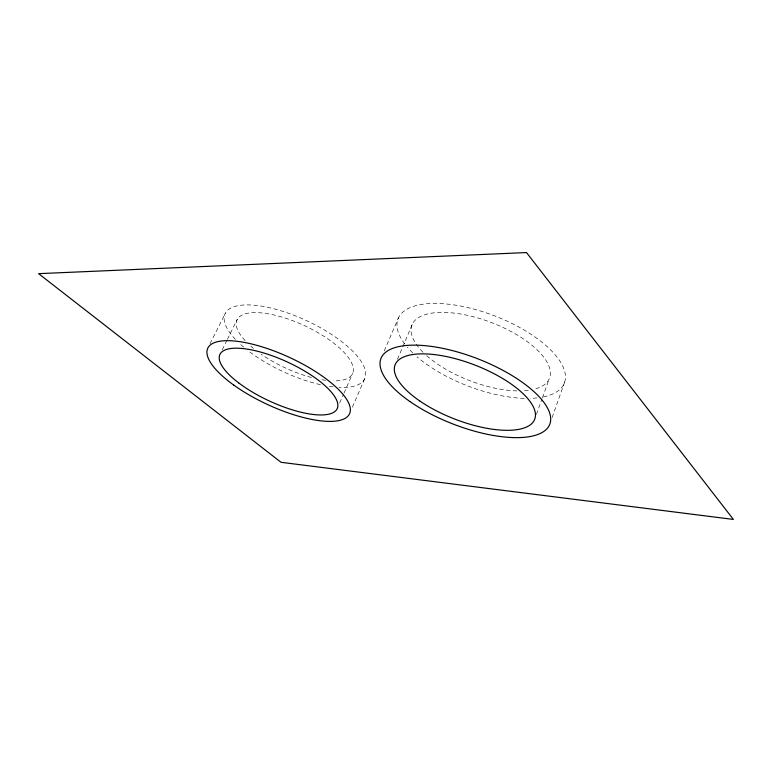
<?xml version="1.0" encoding="UTF-8"?>
<svg xmlns="http://www.w3.org/2000/svg" width="772" height="772" viewBox="0 0 772 772"><rect width="100%" height="100%" fill="white"/><g stroke="black" fill="none" stroke-linecap="round" stroke-linejoin="round"><path stroke-width="0.58" stroke-dasharray="3.86 2.9" d="M552.115 417.536L564.795 381.715M536.415 414.39L542.012 398.854M542.417 397.744L549.22 378.859M397.455 359.347L412.48 323.873M384.224 350.932L398.497 317.755M352.389 407.201L364.76 378.647M339.69 402.965L343.54 394.202M344.022 393.102L352.679 373.368M222.22 349.793L226.9 340.346M227.422 339.294L237.293 319.338M210.032 343.762L225.279 313.335M235.421 339.4A77.007 28.072 25 0 1 254.557 305.268A77.007 28.072 25 0 1 351.733 350.247A77.007 28.072 25 0 1 339.062 387.37M333.186 386.878A77.007 28.072 25 0 1 329.065 386.318M320.39 384.659A77.007 28.072 25 0 1 248.902 351.328M243.662 347.139A77.007 28.072 25 0 1 239.687 343.617M245.12 340.635A63.719 23.208 25 0 1 261.187 312.882A63.719 23.208 25 0 1 340.973 349.33A63.719 23.208 25 0 1 333.214 380.876M325.668 380.307A63.719 23.208 25 0 1 319.801 379.38M311.425 377.469A63.719 23.208 25 0 1 261.168 354.223M253.496 348.442A63.719 23.208 25 0 1 250.736 346.097M404.789 344.013A89.137 37.529 21.1 0 1 436.441 303.435A89.137 37.529 21.1 0 1 546.431 345.962A89.137 37.529 21.1 0 1 542.243 397.155M537.032 397.908A89.137 37.529 21.1 0 1 530.267 398.362M524.275 398.352A89.137 37.529 21.1 0 1 417.073 356.838M412.702 352.852A89.137 37.529 21.1 0 1 407.384 347.226M423.056 352.254A73.726 31.015 21.1 0 1 436.093 312.641A73.726 31.015 21.1 0 1 529.602 343.405A73.726 31.015 21.1 0 1 534.919 389.049M528.337 390.352A73.726 31.015 21.1 0 1 522.827 390.835M516.893 390.893A73.726 31.015 21.1 0 1 425.854 354.917"/><path stroke-width="1.16" d="M526.504 252.569L38.6 273.655L281.008 462.293L733.4 519.431L526.504 252.569M233.742 385.064A78.088 25.978 24.8 0 0 349.533 413.792A78.088 25.978 24.8 0 0 252.685 344.244A78.088 25.978 24.8 0 0 233.742 385.064M238.683 382.893A64.607 21.481 24.8 0 0 336.544 409.787A64.607 21.481 24.8 0 0 260.405 352.022A64.607 21.481 24.8 0 0 238.683 382.893M409.845 401.479A90.575 34.875 21.3 0 0 549.23 425.478A90.575 34.875 21.3 0 0 437 347.265A90.575 34.875 21.3 0 0 409.845 401.479M419.678 400.9A74.923 28.825 21.3 0 0 534.417 419.949A74.923 28.825 21.3 0 0 440.551 355.467A74.923 28.825 21.3 0 0 419.678 400.9"/></g></svg>
